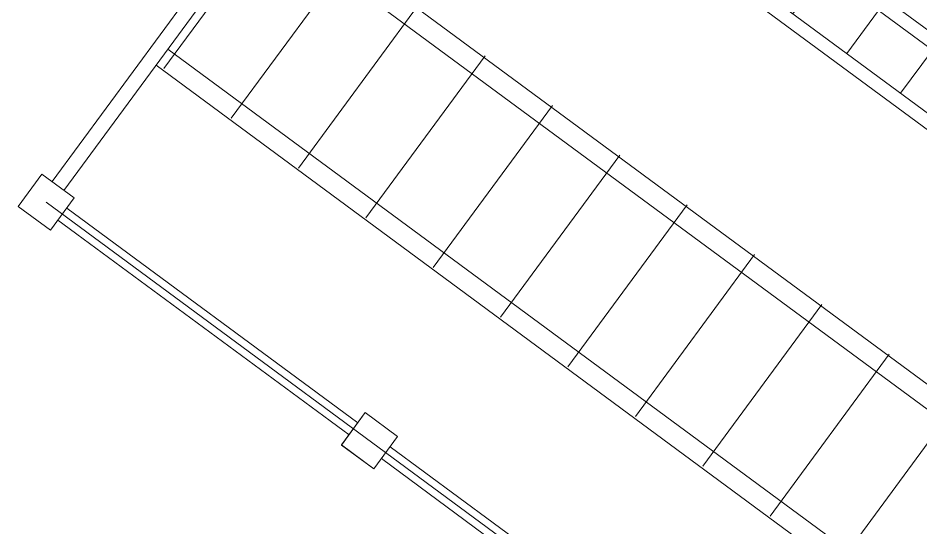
# Model space of a CAD drawing. Header units: metres. Extents: x 432095 to 435012, y 2470938 to 2473256.
# Drawn here: x 433722.85 to 433729.59, y 2471283.06 to 2471286.86 of the extents above; entities that cross this region are included whole.
import ezdxf

# ---------------------------------------------------------------- set-up
doc = ezdxf.new("R2010")
doc.units = ezdxf.units.M
doc.header["$MEASUREMENT"] = 0
doc.layers.add('cong trinh tram 110kv', color=7, linetype='Continuous', lineweight=5)

# ---------------------------------------------------------------- blocks, each defined once
blk = doc.blocks.new('HÀNG RÀO')
at = {"layer": 'cong trinh tram 110kv', "linetype": 'Continuous'}
for p, q in [((5101.5, 259781.1), (7801.5, 259781.1)), ((5101.5, 259671.1), (7801.5, 259671.1))]:
    blk.add_line(p, q, dxfattribs=at)
for points in [[(4801.5, 259876.1), (5101.5, 259876.1), (5101.5, 259576.1), (4801.5, 259576.1)], [(7801.5, 259876.1), (8101.5, 259876.1), (8101.5, 259576.1), (7801.5, 259576.1)]]:
    blk.add_lwpolyline(points, close=True, dxfattribs=at)

msp = doc.modelspace()

# ---------------------------------------------------------------- hatches: boundary and pattern name
at = {"layer": 'cong trinh tram 110kv'}
h = msp.add_hatch(dxfattribs=at)
h.set_pattern_fill('ANSI31', color=256, scale=4, angle=368.61536, style=0)
h.set_pattern_definition([(53.61536, (434239.9723, 2471275.35003), (-0.40252644, 0.2966015), [])])
h.paths.add_polyline_path([(433727.0201, 2471288.08), (433727.2573, 2471288.4021), (433733.708, 2471283.6489), (433733.4708, 2471283.3268)])
h = msp.add_hatch(dxfattribs=at)
h.set_pattern_fill('ANSI31', color=256, scale=5000, angle=548.61536, style=0)
h.set_pattern_definition([(53.6154, (433709.9529, 2471234.8432), (-0.503158, 0.370752), [])])
h.paths.add_polyline_path([(433724.7767, 2471287.7258), (433723.8868, 2471286.5181), (433768.1161, 2471253.9182), (433769.0069, 2471255.1273)])

# ---------------------------------------------------------------- linework, layer by layer
for p, q in [((433733.7674, 2471283.7294), (433727.3167, 2471288.4826)), ((433733.708, 2471283.6489), (433727.2573, 2471288.4021)), ((433727.0201, 2471288.08), (433733.4708, 2471283.3268)), ((433733.4114, 2471283.2463), (433726.9607, 2471287.9995)), ((433769.0022, 2471255.1209), (433724.7684, 2471287.7145)), ((433724.6794, 2471287.5938), (433768.9132, 2471255.0001)), ((433768.2014, 2471254.034), (433723.9676, 2471286.6277)), ((433723.8786, 2471286.507), (433768.1124, 2471253.9133))]:
    msp.add_line(p, q, dxfattribs=at)
msp.add_lwpolyline([(433723.0576, 2471285.4854), (433767.3357, 2471252.8591), (433780.9782, 2471271.3755)], dxfattribs=at)

# ---------------------------------------------------------------- block references
at = {"layer": 'cong trinh tram 110kv', "yscale": 0.00100000003283925, "zscale": 0.001}
for p, xscale, rotation in [((433511.0271, 2471435.5695), -0.001000000045165598, 233.6153637256497), ((433575.3887, 2471071.6753), -0.001000000032834317, 323.6153590623919), ((433577.8038, 2471069.8957), -0.001000000032834317, 323.6153590623919)]:
    msp.add_blockref('HÀNG RÀO', p, dxfattribs=dict(at, xscale=xscale, rotation=rotation))

doc.saveas('drawing.dxf')
